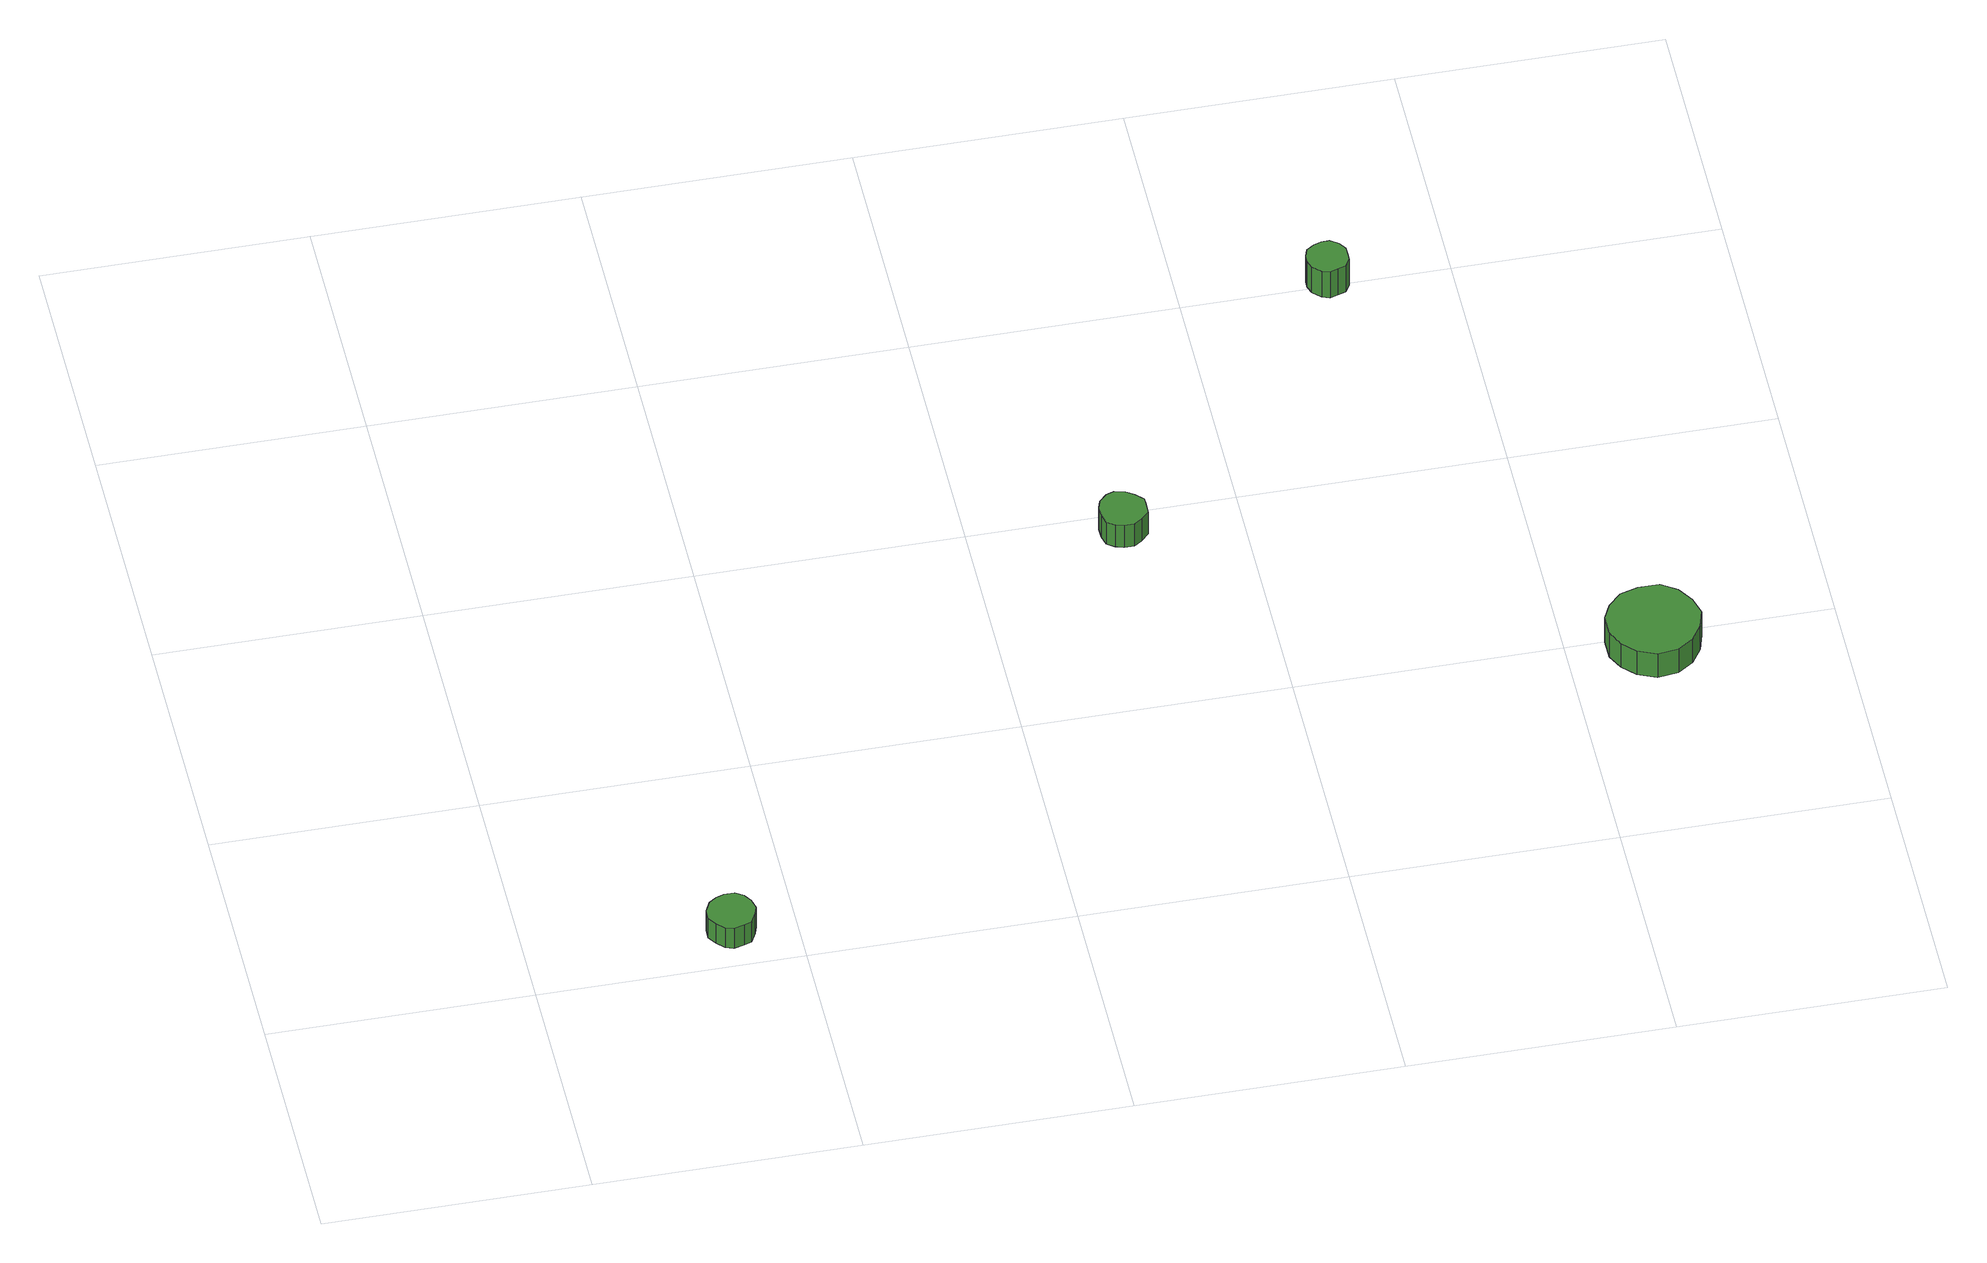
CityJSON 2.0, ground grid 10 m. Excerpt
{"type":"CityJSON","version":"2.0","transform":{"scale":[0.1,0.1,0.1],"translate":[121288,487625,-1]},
"CityObjects":{
"tree1":{"type":"SolitaryVegetationObject","attributes":{"function":"something"},"geometry":[{"type":"MultiSurface","lod":"1","boundaries":[[[0,1,2,3,4,5,6,7,8,9,10,11,12,13,14]],[[15,16,17,18,19,20,21,22,23,24,25,26,27,28,29]],[[0,29,28,1]],[[1,28,27,2]],[[2,27,26,3]],[[3,26,25,4]],[[4,25,24,5]],[[5,24,23,6]],[[6,23,22,7]],[[7,22,21,8]],[[8,21,20,9]],[[9,20,19,10]],[[10,19,18,11]],[[11,18,17,12]],[[12,17,16,13]],[[13,16,15,14]],[[14,15,29,0]]]}]},
"tree2":{"type":"SolitaryVegetationObject","attributes":{"function":"something"}},
"tree3":{"type":"SolitaryVegetationObject","attributes":{"function":"something"},"geometry":[{"type":"MultiSurface","lod":"1","boundaries":[[[30,31,32,33,34,35,36,37,38,39,40,41,42,43,44]],[[45,46,47,48,49,50,51,52,53,54,55,56,57,58,59]],[[30,59,58,31]],[[31,58,57,32]],[[32,57,56,33]],[[33,56,55,34]],[[34,55,54,35]],[[35,54,53,36]],[[36,53,52,37]],[[37,52,51,38]],[[38,51,50,39]],[[39,50,49,40]],[[40,49,48,41]],[[41,48,47,42]],[[42,47,46,43]],[[43,46,45,44]],[[44,45,59,30]]]}]},
"tree4":{"type":"SolitaryVegetationObject","attributes":{"function":"something"}},
"tree5":{"type":"SolitaryVegetationObject","attributes":{"function":"something"},"geometry":[{"type":"MultiSurface","lod":"1","boundaries":[[[60,61,62,63,64,65,66,67,68,69,70,71,72,73,74]],[[75,76,77,78,79,80,81,82,83,84,85,86,87,88,89]],[[60,89,88,61]],[[61,88,87,62]],[[62,87,86,63]],[[63,86,85,64]],[[64,85,84,65]],[[65,84,83,66]],[[66,83,82,67]],[[67,82,81,68]],[[68,81,80,69]],[[69,80,79,70]],[[70,79,78,71]],[[71,78,77,72]],[[72,77,76,73]],[[73,76,75,74]],[[74,75,89,60]]]}]},
"tree6":{"type":"SolitaryVegetationObject","attributes":{"function":"something"},"geometry":[{"type":"MultiSurface","lod":"1","boundaries":[[[90,91,92,93,94,95,96,97,98,99,100,101,102,103,104]],[[105,106,107,108,109,110,111,112,113,114,115,116,117,118,119]],[[90,119,118,91]],[[91,118,117,92]],[[92,117,116,93]],[[93,116,115,94]],[[94,115,114,95]],[[95,114,113,96]],[[96,113,112,97]],[[97,112,111,98]],[[98,111,110,99]],[[99,110,109,100]],[[100,109,108,101]],[[101,108,107,102]],[[102,107,106,103]],[[103,106,105,104]],[[104,105,119,90]]]}]}
},
"vertices":[
[85,18,17],[84,22,17],[82,25,17],[79,27,17],[75,27,17],[72,26,17],[69,24,17],[67,20,17],[67,16,17],[69,13,17],[72,10,17],[75,9,17],[79,10,17],[82,11,17],[84,15,17],[84,15,7],[82,11,7],[79,10,7],[75,9,7],[72,10,7],[69,13,7],[67,16,7],[67,20,7],[69,24,7],[72,26,7],[75,27,7],[79,27,7],[82,25,7],[84,22,7],[85,18,7],
[265,192,18],[265,195,18],[262,198,18],[259,200,18],[255,201,18],[252,200,18],[249,197,18],[248,194,18],[248,190,18],[249,186,18],[252,184,18],[255,183,18],[259,183,18],[262,185,18],[265,188,18],[265,188,7],[262,185,7],[259,183,7],[255,183,7],[252,184,7],[249,186,7],[248,190,7],[248,194,7],[249,197,7],[252,200,7],[255,201,7],[259,200,7],[262,198,7],[265,195,7],[265,192,7],
[362,301,21],[362,304,21],[360,307,21],[357,309,21],[354,309,21],[351,308,21],[348,306,21],[347,303,21],[347,300,21],[348,297,21],[351,294,21],[354,293,21],[357,294,21],[360,295,21],[362,298,21],[362,298,8],[360,295,8],[357,294,8],[354,293,8],[351,294,8],[348,297,8],[347,300,8],[347,303,8],[348,306,8],[351,308,8],[354,309,8],[357,309,8],[360,307,8],[362,304,8],[362,301,8],
[450,96,19],[448,103,19],[444,109,19],[438,113,19],[430,113,19],[423,111,19],[418,106,19],[415,100,19],[415,92,19],[418,86,19],[423,81,19],[430,78,19],[438,79,19],[444,83,19],[448,89,19],[448,89,7],[444,83,7],[438,79,7],[430,78,7],[423,81,7],[418,86,7],[415,92,7],[415,100,7],[418,106,7],[423,111,7],[430,113,7],[438,113,7],[444,109,7],[448,103,7],[450,96,7]
]}
